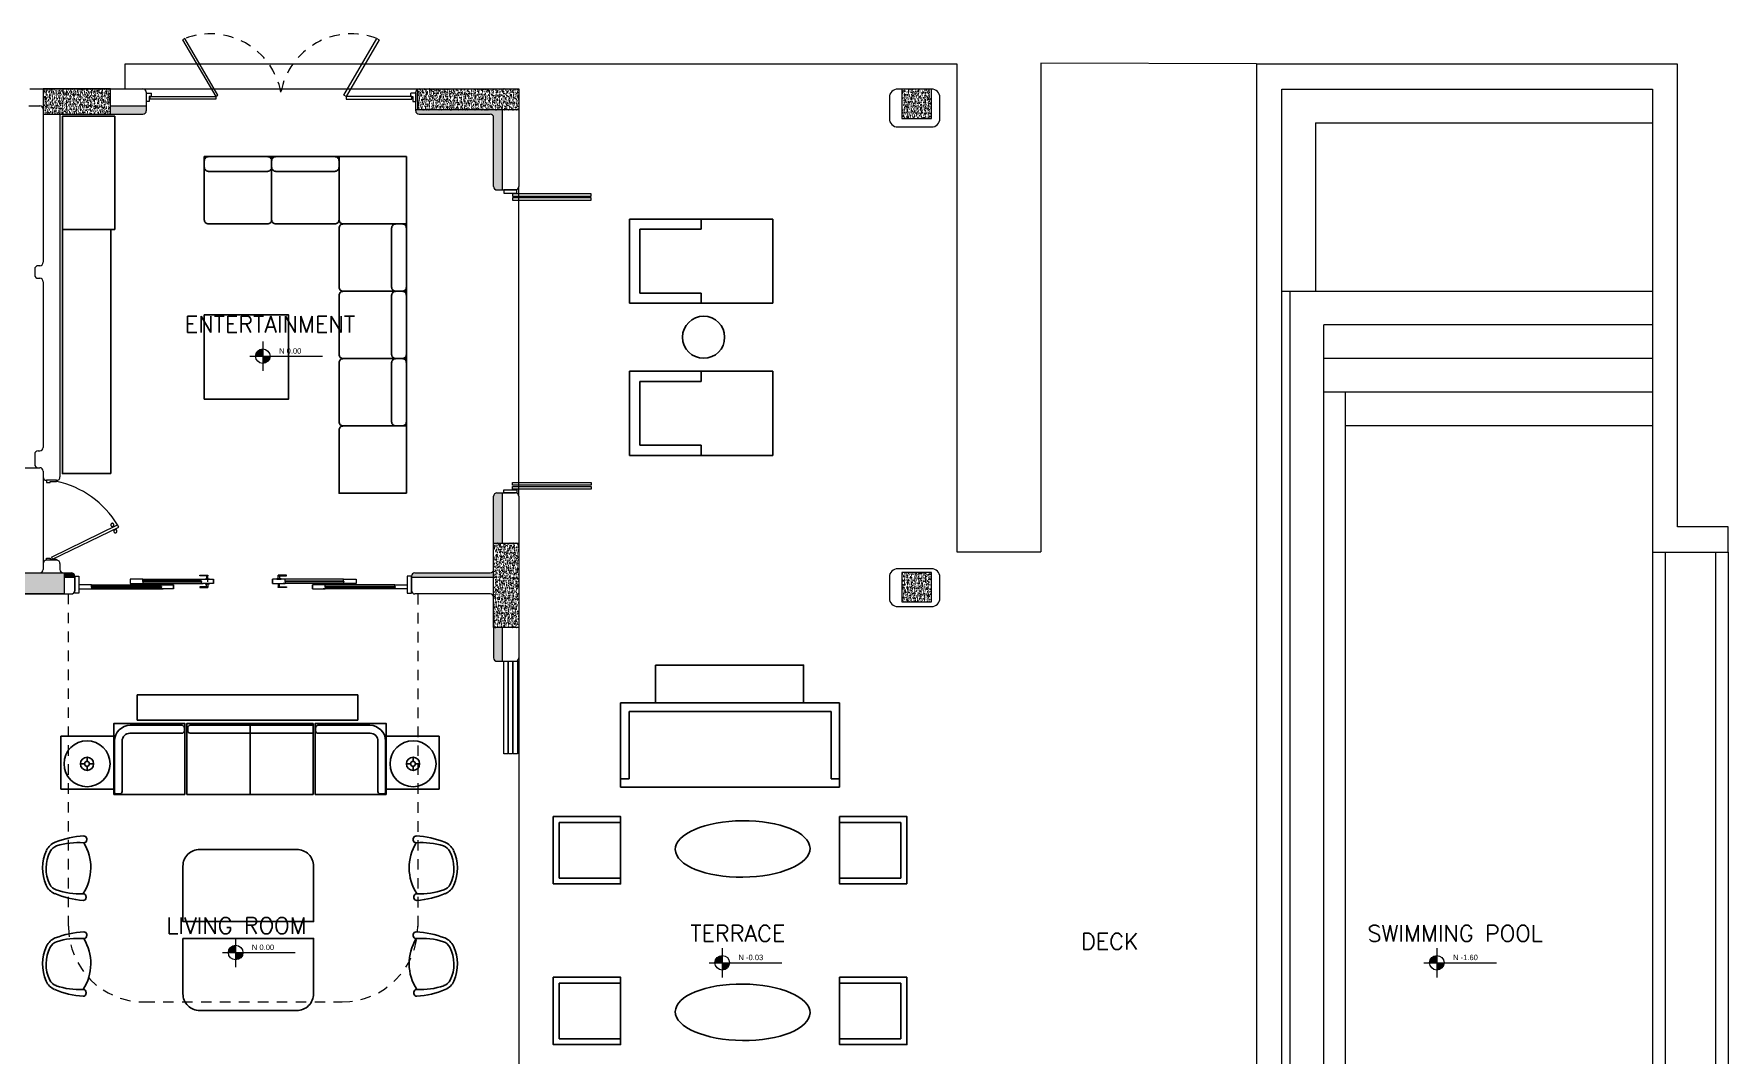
# Model space of a CAD drawing. Header units: metres. Extents: x -232 to 581, y 30 to 789.
# Drawn here: x 114.26 to 134.38, y 389.8 to 401.94 of the extents above; entities that cross this region are included whole.
import ezdxf

# ---------------------------------------------------------------- set-up
doc = ezdxf.new("R2010")
doc.units = ezdxf.units.M
doc.linetypes.add('HIDDEN2', pattern=[0.1875, 0.125, -0.0625])
for name, color, linetype, lineweight in [('A-DOOR', 35, 'Continuous', 5), ('A-WALL', 250, 'Continuous', 20), ('baños', 140, 'Continuous', 0), ('Columnas', 7, 'Continuous', 18), ('piscina', 131, 'Continuous', 0), ('SE-2', 252, 'Continuous', 9), ('textos', 7, 'Continuous', 0)]:
    doc.layers.add(name, color=color, linetype=linetype, lineweight=lineweight)
doc.layers.add('HATCH', color=8, linetype='Continuous')
doc.layers.add('MOBILIARIOS', color=252, linetype='Continuous')
doc.layers.add('PISO', color=7, linetype='Continuous', lineweight=5, true_color=0xe6e6e6)
doc.layers.add('Techos 1', color=7, linetype='HIDDEN2', lineweight=9, true_color=0x42391a)
doc.layers.add('pisos', color=253, linetype='Continuous', lineweight=0, transparency=0.1)
doc.layers.add('RELLENO SECCION', color=8, linetype='Continuous', lineweight=0, transparency=0.4)
doc.styles.add('ESC100-2mm', font='arial.ttf', dxfattribs={"height": 0.15})
doc.styles.get("Standard").update_dxf_attribs({"font": 'arial.ttf'})
pattern_1 = [(50, (109.59505, -7.243447), (0.058299094, -0.005100507), [0.006096, -0.067056]), (355, (109.59505, -7.24345), (-0.011277895, 0.06113819), [0.0048768, -0.053644987]), (100.451445, (109.59991, -7.24387), (0.0470212, 0.05603768), [0.005180803, -0.056988878]), (46.1842, (109.59505, -7.22719), (0.086745293, -0.013453545), [0.009144, -0.100584]), (96.63556, (109.60228, -7.22831), (0.07596932, 0.07917636), [0.00777121, -0.085483395]), (351.18415, (109.59505, -7.22719), (0.07596932, 0.07917636), [0.00731519, -0.080467114]), (21, (109.60318, -7.231255), (0.048516605, -0.032724863), [0.006096, -0.067056]), (326, (109.60318, -7.231255), (0.01977665, 0.05894015), [0.0048768, -0.0536448]), (71.451445, (109.607223, -7.23398), (0.068293254, 0.026215286), [0.005180803, -0.05698878]), (37.5, (109.595052, -7.243447), (0.000988353, 0.0270576124), [0, -0.05299456, 0, -0.0544576, 0, -0.053848]), (7.5, (109.595052, -7.243447), (0.021382292, 0.032057784), [0, -0.03104896, 0, -0.05177536, 0, -0.0205232]), (327.5, (109.576927, -7.243447), (0.0433889905, -0.001833198), [0, -0.02032, 0, -0.0633984, 0, -0.0841248]), (317.5, (109.5688, -7.243447), (0.047401338, 0.008136477), [0, -0.026416, 0, -0.04210304, 0, -0.0597408])]

# ---------------------------------------------------------------- blocks, each defined once
blk = doc.blocks.new('A$C9daa110d')
at = {"layer": 'A-DOOR'}
for p, q in [((0, 0.101), (0.06, 0.101)), ((0, 0.101), (0, 0.001)), ((0.035, 0.001), (0, 0.001)), ((0.035, 0.061), (0.035, 0.001)), ((0.06, 0.061), (0.035, 0.061)), ((0.06, 0.061), (0.06, 0.101)), ((3.2, 0.1), (3.14, 0.1)), ((3.14, 0.06), (3.14, 0.1)), ((3.14, 0.06), (3.165, 0.06)), ((3.165, 0.06), (3.165, 0)), ((3.165, 0), (3.2, 0)), ((3.2, 0.1), (3.2, 0))]:
    blk.add_line(p, q, dxfattribs=at)
for points in [[(0.431, 0.734), (0.825, 0.06), (0.851, 0.076), (0.458, 0.749)], [(2.766, 0.734), (2.372, 0.06), (2.346, 0.075), (2.74, 0.749)], [(0.045, 0.061), (0.825, 0.06), (0.825, 0.03), (0.045, 0.03)], [(3.152, 0.06), (2.372, 0.06), (2.372, 0.03), (3.152, 0.03)]]:
    blk.add_lwpolyline(points, close=True, dxfattribs=at)
at = {"layer": 'A-DOOR', "linetype": 'HIDDEN2'}
for centre, start, end in [((0.76, -0.049), 10.7613, 110.7488), ((2.437, -0.049), 69.2325, 169.2199)]:
    blk.add_arc(centre, 0.854, start, end, dxfattribs=at)
blk = doc.blocks.new('puerta 1.00')
at = {"layer": 'A-DOOR'}
for p, q in [((-0.15, -0.012), (-0.937, -0.395)), ((-0.138, -0.038), (-0.925, -0.42)), ((-0.138, -0.038), (-0.15, -0.012)), ((-0.937, -0.395), (-0.925, -0.42)), ((-0.895, -0.374), (-0.9, -0.364)), ((-0.878, -0.366), (-0.883, -0.356)), ((-0.882, -0.4), (-0.877, -0.41)), ((-0.865, -0.392), (-0.86, -0.402))]:
    blk.add_line(p, q, dxfattribs=at)
for points in [[(-0.08, 0), (-0.08, -0.025), (-0.125, -0.025), (-0.125, -0.012), (-0.2, -0.012), (-0.2, 0), (-0.08, 0)], [(-0.08, -0.95), (-0.08, -0.925), (-0.125, -0.925), (-0.125, -0.937), (-0.2, -0.937), (-0.2, -0.95), (-0.08, -0.95)]]:
    blk.add_lwpolyline(points, dxfattribs=at)
blk.add_arc((0.037, 0.16), 1.123, 211.1336, 257.8343, dxfattribs=at)
for points in [[(-0.898, -0.364), (-0.903, -0.364), (-0.912, -0.359), (-0.917, -0.35), (-0.917, -0.34), (-0.912, -0.332), (-0.903, -0.327), (-0.893, -0.327), (-0.884, -0.332), (-0.879, -0.34), (-0.879, -0.35), (-0.884, -0.359), (-0.893, -0.364), (-0.898, -0.364)], [(-0.862, -0.439), (-0.867, -0.439), (-0.875, -0.434), (-0.88, -0.426), (-0.88, -0.416), (-0.875, -0.407), (-0.867, -0.402), (-0.857, -0.402), (-0.848, -0.407), (-0.843, -0.416), (-0.843, -0.426), (-0.848, -0.434), (-0.857, -0.439), (-0.862, -0.439)]]:
    blk.add_open_spline(points, degree=2, dxfattribs=at)
blk = doc.blocks.new('A$C19a6c55b')
at = {"layer": 'A-DOOR'}
for points in [[(0, 3.563), (0.155, 3.563), (0.155, 3.6), (0, 3.6)], [(0.101, 3.525), (1.036, 3.525), (1.036, 3.555), (0.101, 3.555)], [(0.101, 3.477), (1.036, 3.477), (1.036, 3.508), (0.101, 3.508)], [(0, 0.037), (0.155, 0.037), (0.155, 0), (0, 0)], [(0.101, 0.123), (1.036, 0.123), (1.036, 0.092), (0.101, 0.092)], [(0.101, 0.075), (1.036, 0.075), (1.036, 0.045), (0.101, 0.045)]]:
    blk.add_lwpolyline(points, close=True, dxfattribs=at)
blk = doc.blocks.new('A$Ce5805d30')
at = {"layer": 'MOBILIARIOS'}
for p, q in [((0.548, 0.548, -0.342), (0, 0.548, -0.342)), ((0, 0.548, -0.342), (0, 0, -0.342)), ((0.548, 0, -0.342), (0.548, 0.548, -0.342)), ((0.238, 0.27, -0.342), (0.195, 0.27, -0.342)), ((0.263, 0.295, -0.342), (0.263, 0.338, -0.342)), ((0.263, 0.244, -0.342), (0.263, 0.202, -0.342)), ((0.289, 0.27, -0.342), (0.332, 0.27, -0.342)), ((0, 0, -0.342), (0.548, 0, -0.342))]:
    blk.add_line(p, q, dxfattribs=at)
for radius in [0.238, 0.0681, 0.0255]:
    blk.add_circle((0.263, 0.27, -0.342), radius, dxfattribs=at)
blk = doc.blocks.new('20.03.2026 LN 09 PRIMER NIVEL ARQ')
at = {"layer": 'HATCH'}
h = blk.add_hatch(dxfattribs=at)
h.set_pattern_fill('AR-CONC', color=1, scale=0.00032)
h.set_pattern_definition(pattern_1)
h.paths.add_polyline_path([(10.564, -42.493), (10.564, -42.793), (11.364, -42.793), (11.364, -42.493)])
h = blk.add_hatch(dxfattribs=at)
h.set_pattern_fill('AR-CONC', color=1, scale=0.00032)
h.set_pattern_definition(pattern_1)
h.paths.add_polyline_path([(15.014, -42.493), (15.014, -42.743), (15.964, -42.743), (16.214, -42.743), (16.214, -42.493)])
h = blk.add_hatch(dxfattribs=at)
h.set_pattern_fill('AR-CONC', color=1, scale=0.00032)
h.set_pattern_definition(pattern_1)
h.paths.add_polyline_path([(20.764, -42.845), (21.114, -42.845), (21.114, -42.495), (20.764, -42.495)])
h = blk.add_hatch(dxfattribs=at)
h.set_pattern_fill('AR-CONC', color=1, scale=0.00032)
h.set_pattern_definition(pattern_1)
h.paths.add_polyline_path([(16.214, -48.893), (15.914, -48.893), (15.914, -47.888), (16.214, -47.888)])
h = blk.add_hatch(dxfattribs=at)
h.set_pattern_fill('AR-CONC', color=1, scale=0.00032)
h.set_pattern_definition(pattern_1)
h.paths.add_polyline_path([(9.914, -49.248), (9.664, -49.248), (9.664, -48.243), (10.814, -48.243), (10.814, -48.493), (9.914, -48.493)])
h = blk.add_hatch(dxfattribs=at)
h.set_pattern_fill('AR-CONC', color=1, scale=0.00032)
h.set_pattern_definition(pattern_1)
h.paths.add_polyline_path([(20.764, -48.588), (21.114, -48.588), (21.114, -48.238), (20.764, -48.238)])
at = {"layer": 'RELLENO SECCION'}
h = blk.add_hatch(color=1, dxfattribs=at)
h.dxf.hatch_style = 1
h.paths.add_polyline_path([(11.364, -42.693), (11.364, -42.793), (11.749, -42.793, 0.414214), (11.789, -42.753), (11.789, -42.693)])
h = blk.add_hatch(color=1, dxfattribs=at)
h.dxf.hatch_style = 1
edge = h.paths.add_edge_path()
edge.add_line((15.014, -42.743), (14.989, -42.743))
edge.add_line((14.989, -42.743), (14.989, -42.753))
edge.add_arc((15.029, -42.753), 0.04, 180, 270)
edge.add_line((15.029, -42.793), (15.874, -42.793))
edge.add_arc((15.874, -42.833), 0.04, 0, 90, ccw=False)
edge.add_line((15.914, -42.833), (15.914, -43.653))
edge.add_arc((15.954, -43.653), 0.04, 180, 270)
edge.add_line((15.954, -43.693), (16.014, -43.693))
edge.add_line((16.014, -43.693), (16.014, -42.743))
edge.add_line((16.014, -42.743), (15.964, -42.743))
edge.add_line((15.964, -42.743), (15.014, -42.743))
h = blk.add_hatch(color=1, dxfattribs=at)
h.dxf.hatch_style = 1
h.paths.add_polyline_path([(15.914, -47.888), (16.014, -47.888), (16.014, -47.293), (15.954, -47.293, 0.414214), (15.914, -47.333)])
h = blk.add_hatch(color=1, dxfattribs=at)
h.dxf.hatch_style = 1
h.paths.add_polyline_path([(10.814, -48.243), (10.814, -48.293), (10.939, -48.293), (10.939, -48.283, 0.414297), (10.899, -48.243)])
h = blk.add_hatch(color=1, dxfattribs=at)
h.dxf.hatch_style = 1
h.paths.add_polyline_path([(14.979, -48.243, 0.414214), (14.939, -48.283), (14.939, -48.293), (15.914, -48.293), (15.914, -48.203, -0.414214), (15.874, -48.243)])
h = blk.add_hatch(color=1, dxfattribs=at)
h.dxf.hatch_style = 1
h.paths.add_polyline_path([(16.014, -48.893), (15.914, -48.893), (15.914, -49.253, 0.414214), (15.954, -49.293), (16.014, -49.293)])
at = {"layer": 'textos', "transparency": 33554534}
h = blk.add_hatch(color=1, dxfattribs=at)
h.dxf.hatch_style = 1
h.paths.add_polyline_path([(13.173, -45.581, 0.414214), (13.086, -45.668), (13.173, -45.668)])
h.paths.add_polyline_path([(13.259, -45.668), (13.173, -45.668), (13.173, -45.754, 0.414214)])
h = blk.add_hatch(color=1, dxfattribs=at)
h.dxf.hatch_style = 1
h.paths.add_polyline_path([(12.85, -52.668, 0.414214), (12.764, -52.754), (12.85, -52.754)])
h.paths.add_polyline_path([(12.937, -52.754), (12.85, -52.754), (12.85, -52.841, 0.414214)])
h = blk.add_hatch(color=1, dxfattribs=at)
h.dxf.hatch_style = 1
h.paths.add_polyline_path([(18.629, -52.788, 0.414214), (18.542, -52.875), (18.629, -52.875)])
h.paths.add_polyline_path([(18.715, -52.875), (18.629, -52.875), (18.629, -52.961, 0.414214)])
h = blk.add_hatch(color=1, dxfattribs=at)
h.dxf.hatch_style = 1
h.paths.add_polyline_path([(27.116, -52.788, 0.414214), (27.029, -52.875), (27.116, -52.875)])
h.paths.add_polyline_path([(27.202, -52.875), (27.116, -52.875), (27.116, -52.961, 0.414214)])
at = {"layer": 'A-DOOR', "color": 1}
for p, q in [((12.506, -48.278), (12.506, -48.314)), ((12.506, -48.278), (12.506, -48.314)), ((12.521, -48.313), (12.521, -48.269)), ((13.356, -48.314), (13.356, -48.269)), ((13.356, -48.314), (13.356, -48.269)), ((13.371, -48.278), (13.371, -48.314)), ((13.371, -48.278), (13.371, -48.314)), ((11.139, -48.383), (10.989, -48.383)), ((10.989, -48.383), (10.989, -48.433)), ((11.139, -48.383), (10.989, -48.383)), ((10.989, -48.383), (10.989, -48.433)), ((10.989, -48.433), (11.139, -48.433)), ((10.989, -48.433), (11.139, -48.433)), ((11.134, -48.406), (11.134, -48.411)), ((11.134, -48.406), (11.969, -48.406)), ((11.134, -48.406), (11.134, -48.411)), ((11.134, -48.406), (11.969, -48.406)), ((11.134, -48.411), (11.969, -48.411)), ((11.134, -48.411), (11.969, -48.411)), ((11.139, -48.406), (11.139, -48.383)), ((11.139, -48.383), (11.99, -48.383)), ((11.139, -48.406), (11.139, -48.383)), ((11.139, -48.383), (11.99, -48.383)), ((11.144, -48.401), (11.139, -48.401)), ((11.144, -48.401), (11.139, -48.401)), ((11.139, -48.411), (11.139, -48.433)), ((11.139, -48.411), (11.139, -48.433)), ((11.144, -48.415), (11.139, -48.415)), ((11.144, -48.415), (11.139, -48.415)), ((11.139, -48.433), (11.99, -48.433)), ((11.139, -48.433), (11.99, -48.433)), ((11.144, -48.401), (11.144, -48.406)), ((11.959, -48.401), (11.144, -48.401)), ((11.144, -48.401), (11.144, -48.406)), ((11.959, -48.401), (11.144, -48.401)), ((11.144, -48.415), (11.144, -48.411)), ((11.144, -48.415), (11.144, -48.411)), ((11.144, -48.415), (11.959, -48.415)), ((11.144, -48.415), (11.959, -48.415)), ((11.747, -48.319), (11.597, -48.319)), ((11.597, -48.319), (11.597, -48.369)), ((11.747, -48.319), (11.597, -48.319)), ((11.597, -48.319), (11.597, -48.369)), ((11.597, -48.369), (11.747, -48.369)), ((11.597, -48.369), (11.747, -48.369)), ((11.742, -48.341), (11.742, -48.346)), ((11.742, -48.341), (12.444, -48.341)), ((11.742, -48.341), (11.742, -48.346)), ((11.742, -48.341), (12.444, -48.341)), ((11.742, -48.346), (12.444, -48.346)), ((11.742, -48.346), (12.444, -48.346)), ((11.747, -48.341), (11.747, -48.319)), ((11.747, -48.319), (12.465, -48.319)), ((11.747, -48.341), (11.747, -48.319)), ((11.747, -48.319), (12.465, -48.319)), ((11.752, -48.336), (11.747, -48.336)), ((11.752, -48.336), (11.747, -48.336)), ((11.747, -48.346), (11.747, -48.369)), ((11.747, -48.346), (11.747, -48.369)), ((11.752, -48.351), (11.747, -48.351)), ((11.752, -48.351), (11.747, -48.351)), ((11.747, -48.369), (12.465, -48.369)), ((11.747, -48.369), (12.465, -48.369)), ((11.752, -48.336), (11.752, -48.341)), ((12.434, -48.336), (11.752, -48.336)), ((11.752, -48.336), (11.752, -48.341)), ((12.434, -48.336), (11.752, -48.336)), ((11.752, -48.351), (11.752, -48.346)), ((11.752, -48.351), (11.752, -48.346)), ((11.752, -48.351), (12.434, -48.351)), ((11.752, -48.351), (12.434, -48.351)), ((11.959, -48.401), (11.964, -48.401)), ((11.959, -48.401), (11.959, -48.406)), ((11.959, -48.401), (11.964, -48.401)), ((11.959, -48.401), (11.959, -48.406)), ((11.959, -48.415), (11.959, -48.411)), ((11.959, -48.415), (11.959, -48.411)), ((11.959, -48.415), (11.964, -48.415)), ((11.959, -48.415), (11.964, -48.415)), ((11.964, -48.383), (12.114, -48.383)), ((11.964, -48.406), (11.964, -48.383)), ((11.964, -48.383), (12.114, -48.383)), ((11.964, -48.406), (11.964, -48.383)), ((11.964, -48.411), (11.964, -48.433)), ((11.964, -48.411), (11.964, -48.433)), ((12.114, -48.433), (11.964, -48.433)), ((12.114, -48.433), (11.964, -48.433)), ((11.969, -48.406), (11.969, -48.411)), ((11.969, -48.406), (11.969, -48.411)), ((12.114, -48.433), (12.114, -48.383)), ((12.114, -48.383), (12.114, -48.433)), ((12.114, -48.433), (12.114, -48.383)), ((12.114, -48.383), (12.114, -48.433)), ((12.434, -48.336), (12.439, -48.336)), ((12.434, -48.336), (12.434, -48.341)), ((12.434, -48.336), (12.439, -48.336)), ((12.434, -48.336), (12.434, -48.341)), ((12.434, -48.351), (12.434, -48.346)), ((12.434, -48.351), (12.434, -48.346)), ((12.434, -48.351), (12.439, -48.351)), ((12.434, -48.351), (12.439, -48.351)), ((12.439, -48.319), (12.589, -48.319)), ((12.439, -48.341), (12.439, -48.319)), ((12.439, -48.319), (12.589, -48.319)), ((12.439, -48.341), (12.439, -48.319)), ((12.439, -48.346), (12.439, -48.369)), ((12.439, -48.346), (12.439, -48.369)), ((12.589, -48.369), (12.439, -48.369)), ((12.589, -48.369), (12.439, -48.369)), ((12.444, -48.341), (12.444, -48.346)), ((12.444, -48.341), (12.444, -48.346)), ((12.506, -48.409), (12.506, -48.374)), ((12.506, -48.409), (12.506, -48.374)), ((12.521, -48.349), (12.521, -48.304)), ((12.521, -48.374), (12.521, -48.418)), ((12.521, -48.374), (12.521, -48.418)), ((12.589, -48.369), (12.589, -48.319)), ((12.589, -48.319), (12.589, -48.369)), ((12.589, -48.369), (12.589, -48.319)), ((12.589, -48.319), (12.589, -48.369)), ((13.289, -48.369), (13.289, -48.319)), ((13.439, -48.319), (13.289, -48.319)), ((13.289, -48.319), (13.289, -48.369)), ((13.289, -48.369), (13.289, -48.319)), ((13.439, -48.319), (13.289, -48.319)), ((13.289, -48.319), (13.289, -48.369)), ((13.289, -48.369), (13.439, -48.369)), ((13.289, -48.369), (13.439, -48.369)), ((13.356, -48.374), (13.356, -48.418)), ((13.356, -48.374), (13.356, -48.418)), ((13.371, -48.409), (13.371, -48.374)), ((13.371, -48.409), (13.371, -48.374)), ((14.131, -48.319), (13.413, -48.319)), ((14.131, -48.319), (13.413, -48.319)), ((14.131, -48.369), (13.413, -48.369)), ((14.131, -48.369), (13.413, -48.369)), ((14.136, -48.341), (13.434, -48.341)), ((13.434, -48.341), (13.434, -48.346)), ((14.136, -48.341), (13.434, -48.341)), ((13.434, -48.341), (13.434, -48.346)), ((14.136, -48.346), (13.434, -48.346)), ((14.136, -48.346), (13.434, -48.346)), ((13.439, -48.341), (13.439, -48.319)), ((13.439, -48.341), (13.439, -48.319)), ((13.444, -48.336), (13.439, -48.336)), ((13.444, -48.336), (13.439, -48.336)), ((13.439, -48.346), (13.439, -48.369)), ((13.439, -48.346), (13.439, -48.369)), ((13.444, -48.351), (13.439, -48.351)), ((13.444, -48.351), (13.439, -48.351)), ((13.444, -48.336), (14.126, -48.336)), ((13.444, -48.336), (13.444, -48.341)), ((13.444, -48.336), (14.126, -48.336)), ((13.444, -48.336), (13.444, -48.341)), ((13.444, -48.351), (13.444, -48.346)), ((13.444, -48.351), (13.444, -48.346)), ((14.126, -48.351), (13.444, -48.351)), ((14.126, -48.351), (13.444, -48.351)), ((13.764, -48.433), (13.764, -48.383)), ((13.914, -48.383), (13.764, -48.383)), ((13.764, -48.383), (13.764, -48.433)), ((13.764, -48.433), (13.764, -48.383)), ((13.914, -48.383), (13.764, -48.383)), ((13.764, -48.383), (13.764, -48.433)), ((13.764, -48.433), (13.914, -48.433)), ((13.764, -48.433), (13.914, -48.433)), ((14.739, -48.383), (13.888, -48.383)), ((14.739, -48.383), (13.888, -48.383)), ((14.739, -48.433), (13.888, -48.433)), ((14.739, -48.433), (13.888, -48.433)), ((14.744, -48.406), (13.909, -48.406)), ((13.909, -48.406), (13.909, -48.411)), ((14.744, -48.406), (13.909, -48.406)), ((13.909, -48.406), (13.909, -48.411)), ((14.744, -48.411), (13.909, -48.411)), ((14.744, -48.411), (13.909, -48.411)), ((13.914, -48.406), (13.914, -48.383)), ((13.914, -48.406), (13.914, -48.383)), ((13.919, -48.401), (13.914, -48.401)), ((13.919, -48.401), (13.914, -48.401)), ((13.914, -48.411), (13.914, -48.433)), ((13.914, -48.411), (13.914, -48.433)), ((13.919, -48.415), (13.914, -48.415)), ((13.919, -48.415), (13.914, -48.415)), ((13.919, -48.401), (14.734, -48.401)), ((13.919, -48.401), (13.919, -48.406)), ((13.919, -48.401), (14.734, -48.401)), ((13.919, -48.401), (13.919, -48.406)), ((13.919, -48.415), (13.919, -48.411)), ((13.919, -48.415), (13.919, -48.411)), ((14.734, -48.415), (13.919, -48.415)), ((14.734, -48.415), (13.919, -48.415)), ((14.126, -48.336), (14.131, -48.336)), ((14.126, -48.336), (14.126, -48.341)), ((14.126, -48.336), (14.131, -48.336)), ((14.126, -48.336), (14.126, -48.341)), ((14.126, -48.351), (14.126, -48.346)), ((14.126, -48.351), (14.126, -48.346)), ((14.126, -48.351), (14.131, -48.351)), ((14.126, -48.351), (14.131, -48.351)), ((14.131, -48.319), (14.281, -48.319)), ((14.131, -48.341), (14.131, -48.319)), ((14.131, -48.319), (14.281, -48.319)), ((14.131, -48.341), (14.131, -48.319)), ((14.131, -48.346), (14.131, -48.369)), ((14.131, -48.346), (14.131, -48.369)), ((14.281, -48.369), (14.131, -48.369)), ((14.281, -48.369), (14.131, -48.369)), ((14.136, -48.341), (14.136, -48.346)), ((14.136, -48.341), (14.136, -48.346)), ((14.281, -48.319), (14.281, -48.369)), ((14.281, -48.319), (14.281, -48.369)), ((14.734, -48.401), (14.739, -48.401)), ((14.734, -48.401), (14.734, -48.406)), ((14.734, -48.401), (14.739, -48.401)), ((14.734, -48.401), (14.734, -48.406)), ((14.734, -48.415), (14.734, -48.411)), ((14.734, -48.415), (14.734, -48.411)), ((14.734, -48.415), (14.739, -48.415)), ((14.734, -48.415), (14.739, -48.415)), ((14.739, -48.383), (14.889, -48.383)), ((14.739, -48.406), (14.739, -48.383)), ((14.739, -48.383), (14.889, -48.383)), ((14.739, -48.406), (14.739, -48.383)), ((14.739, -48.411), (14.739, -48.433)), ((14.739, -48.411), (14.739, -48.433)), ((14.889, -48.433), (14.739, -48.433)), ((14.889, -48.433), (14.739, -48.433)), ((14.744, -48.406), (14.744, -48.411)), ((14.744, -48.406), (14.744, -48.411)), ((14.889, -48.383), (14.889, -48.433)), ((14.889, -48.383), (14.889, -48.433))]:
    blk.add_line(p, q, dxfattribs=at)
for points in [[(10.989, -48.483), (10.939, -48.483), (10.939, -48.283), (10.989, -48.283)], [(10.989, -48.483), (10.939, -48.483), (10.939, -48.283), (10.989, -48.283)], [(12.521, -48.269), (12.521, -48.278), (12.424, -48.278), (12.424, -48.269)], [(12.521, -48.269), (12.521, -48.278), (12.424, -48.278), (12.424, -48.269)], [(13.356, -48.269), (13.356, -48.278), (13.454, -48.278), (13.454, -48.269)], [(13.356, -48.269), (13.356, -48.278), (13.454, -48.278), (13.454, -48.269)], [(14.889, -48.483), (14.939, -48.483), (14.939, -48.283), (14.889, -48.283)], [(14.889, -48.483), (14.939, -48.483), (14.939, -48.283), (14.889, -48.283)], [(12.521, -48.418), (12.521, -48.409), (12.424, -48.409), (12.424, -48.418)], [(12.521, -48.418), (12.521, -48.409), (12.424, -48.409), (12.424, -48.418)], [(12.539, -48.319), (12.489, -48.319), (12.489, -48.314), (12.539, -48.314)], [(12.539, -48.319), (12.489, -48.319), (12.489, -48.314), (12.539, -48.314)], [(12.539, -48.369), (12.489, -48.369), (12.489, -48.374), (12.539, -48.374)], [(12.539, -48.369), (12.489, -48.369), (12.489, -48.374), (12.539, -48.374)], [(13.339, -48.319), (13.389, -48.319), (13.389, -48.314), (13.339, -48.314)], [(13.339, -48.319), (13.389, -48.319), (13.389, -48.314), (13.339, -48.314)], [(13.339, -48.369), (13.389, -48.369), (13.389, -48.374), (13.339, -48.374)], [(13.339, -48.369), (13.389, -48.369), (13.389, -48.374), (13.339, -48.374)], [(13.356, -48.418), (13.356, -48.409), (13.454, -48.409), (13.454, -48.418)], [(13.356, -48.418), (13.356, -48.409), (13.454, -48.409), (13.454, -48.418)], [(16.034, -49.293), (16.084, -49.293), (16.084, -50.393), (16.034, -50.393)], [(16.089, -49.293), (16.139, -49.293), (16.139, -50.393), (16.089, -50.393)], [(16.147, -49.293), (16.197, -49.293), (16.197, -50.393), (16.147, -50.393)]]:
    blk.add_lwpolyline(points, close=True, dxfattribs=at)
at = {"layer": 'A-WALL', "color": 1}
for p, q in [((10.404, -42.493), (11.749, -42.493)), ((11.789, -42.533), (11.789, -42.753)), ((15.029, -42.493), (16.144, -42.493)), ((16.214, -42.563), (16.214, -43.653)), ((10.394, -42.693), (10.524, -42.693)), ((10.564, -42.733), (10.564, -44.553)), ((10.764, -42.793), (10.764, -47.103)), ((11.364, -42.693), (11.789, -42.693)), ((11.364, -42.793), (11.749, -42.793)), ((15.914, -43.653), (15.914, -42.833)), ((16.014, -42.743), (16.014, -43.693)), ((15.954, -43.693), (16.174, -43.693)), ((10.464, -44.633), (10.464, -44.703)), ((10.494, -44.593), (10.494, -44.593)), ((10.524, -44.593), (10.504, -44.593)), ((10.494, -44.743), (10.494, -44.743)), ((10.504, -44.743), (10.524, -44.743)), ((10.564, -44.783), (10.564, -46.753)), ((10.464, -46.833), (10.464, -46.953)), ((10.504, -46.793), (10.524, -46.793)), ((10.504, -46.993), (10.524, -46.993)), ((10.564, -47.033), (10.564, -47.103)), ((10.724, -47.143), (10.604, -47.143)), ((15.914, -47.888), (15.914, -47.333)), ((15.954, -47.293), (16.174, -47.293)), ((16.014, -47.293), (16.014, -47.888)), ((16.214, -47.333), (16.214, -48.543)), ((10.564, -48.133), (10.564, -48.203)), ((10.724, -48.093), (10.604, -48.093)), ((10.764, -48.133), (10.764, -48.203)), ((10.814, -48.243), (10.899, -48.243)), ((10.939, -48.283), (10.939, -48.455)), ((14.939, -48.283), (14.939, -48.453)), ((14.979, -48.243), (15.874, -48.243)), ((10.814, -48.293), (10.939, -48.293)), ((10.939, -48.328), (10.939, -48.438)), ((14.939, -48.293), (15.914, -48.293)), ((14.939, -48.328), (14.939, -48.438)), ((9.954, -48.493), (10.899, -48.493)), ((15.874, -48.493), (14.979, -48.493)), ((16.214, -48.543), (16.214, -49.253)), ((15.914, -48.893), (15.914, -49.253)), ((16.014, -48.893), (16.014, -49.293)), ((15.954, -49.293), (16.174, -49.293))]:
    blk.add_line(p, q, dxfattribs=at)
at = {"layer": 'A-WALL', "color": 1, "transparency": 33554684}
for p, q in [((14.989, -42.753), (14.989, -42.533)), ((15.014, -42.743), (14.989, -42.743)), ((15.029, -42.793), (15.874, -42.793))]:
    blk.add_line(p, q, dxfattribs=at)
at = {"layer": 'A-WALL', "color": 1}
for points in [[(21.114, -42.495), (20.714, -42.495, 0.414214), (20.614, -42.595), (20.614, -42.845, 0.414214), (20.714, -42.945), (21.114, -42.945, 0.414214), (21.214, -42.845), (21.214, -42.595, 0.414214)], [(21.114, -48.193), (20.714, -48.193, 0.414214), (20.614, -48.293), (20.614, -48.543, 0.414214), (20.714, -48.643), (21.114, -48.643, 0.414214), (21.214, -48.543), (21.214, -48.293, 0.414214)]]:
    blk.add_lwpolyline(points, format="xyb", close=True, dxfattribs=at)
for centre, start, end in [((11.749, -42.533), 0, 90), ((15.029, -42.533), 90, 180), ((10.524, -42.733), 360, 90), ((11.749, -42.753), 270, 0), ((15.874, -42.833), 0, 90), ((15.954, -43.653), 180, 270), ((16.174, -43.653), 270, 0), ((10.504, -44.633), 90, 180), ((10.524, -44.553), 270, 360), ((10.504, -44.703), 180, 270), ((10.524, -44.783), 0, 90), ((10.504, -46.833), 90, 180), ((10.524, -46.753), 270, 0), ((10.504, -46.953), 180, 270), ((10.524, -47.033), 0, 90), ((10.604, -47.103), 180, 270), ((10.724, -47.103), 270, 0), ((15.954, -47.333), 90, 180), ((16.174, -47.333), 0, 90), ((10.524, -48.203), 270, 0), ((10.604, -48.133), 90, 180), ((10.724, -48.133), 360, 90), ((10.804, -48.203), 180, 270), ((10.899, -48.283), 0, 90), ((14.979, -48.283), 90, 180), ((15.874, -48.203), 270, 360), ((10.899, -48.453), 270, 0), ((14.979, -48.453), 180, 270), ((15.874, -48.533), 360, 90), ((15.954, -49.253), 180, 270), ((16.174, -49.253), 270, 0)]:
    blk.add_arc(centre, 0.04, start, end, dxfattribs=at)
at = {"layer": 'A-WALL', "color": 1, "transparency": 33554684}
blk.add_arc((15.029, -42.753), 0.04, 180, 270, dxfattribs=at)
at = {"layer": 'Columnas', "color": 1}
for points in [[(10.564, -42.493), (10.564, -42.793), (11.364, -42.793), (11.364, -42.493)], [(15.014, -42.493), (16.214, -42.493), (16.214, -42.743), (15.964, -42.743), (15.964, -42.743), (15.014, -42.743)], [(20.764, -42.845), (21.114, -42.845), (21.114, -42.495), (20.764, -42.495)], [(16.214, -48.893), (15.914, -48.893), (15.914, -47.888), (16.214, -47.888)], [(9.664, -48.243), (10.814, -48.243), (10.814, -48.493), (9.664, -48.493)], [(20.764, -48.588), (21.114, -48.588), (21.114, -48.238), (20.764, -48.238)]]:
    blk.add_lwpolyline(points, close=True, dxfattribs=at)
blk.add_lwpolyline([(9.914, -49.248), (9.664, -49.248), (9.664, -48.243), (10.814, -48.243), (10.814, -48.493), (9.914, -48.493), (9.914, -49.248)], dxfattribs=at)
at = {"layer": 'MOBILIARIOS', "color": 1, "transparency": 33554684}
for p, q in [((17.529, -45.04), (17.529, -44.04)), ((17.529, -44.04), (19.229, -44.04)), ((18.379, -44.04), (18.379, -44.16)), ((19.229, -44.04), (19.229, -45.04)), ((17.649, -44.92), (17.649, -44.16)), ((18.379, -44.16), (17.649, -44.16)), ((19.229, -45.04), (17.529, -45.04)), ((18.379, -44.92), (17.649, -44.92)), ((18.379, -45.04), (18.379, -44.92)), ((17.529, -46.847), (17.529, -45.847)), ((17.529, -45.847), (19.229, -45.847)), ((18.379, -45.847), (18.379, -45.967)), ((19.229, -45.847), (19.229, -46.847)), ((17.649, -46.727), (17.649, -45.967)), ((18.379, -45.967), (17.649, -45.967)), ((19.229, -46.847), (17.529, -46.847)), ((18.379, -46.727), (17.649, -46.727)), ((18.379, -46.847), (18.379, -46.727))]:
    blk.add_line(p, q, dxfattribs=at)
at = {"layer": 'MOBILIARIOS', "color": 1, "lineweight": -2}
for p, q in [((20.022, -49.788), (17.422, -49.788)), ((17.422, -49.788), (17.422, -50.788)), ((19.922, -49.888), (17.522, -49.888)), ((17.522, -49.888), (17.522, -50.688)), ((19.922, -50.688), (19.922, -49.888)), ((20.022, -50.788), (20.022, -49.788)), ((20.022, -49.788), (20.022, -50.788)), ((17.522, -50.688), (17.422, -50.688)), ((19.922, -50.688), (20.022, -50.688)), ((17.422, -50.788), (20.022, -50.788))]:
    blk.add_line(p, q, dxfattribs=at)
at = {"layer": 'MOBILIARIOS', "color": 1}
for p, q in [((11.41, -50.054), (11.41, -50.054)), ((11.598, -50.054), (12.213, -50.054)), ((12.241, -50.082), (12.241, -50.12)), ((13.021, -50.032), (13.021, -50.874)), ((13.769, -50.874), (13.769, -50.032)), ((13.8, -50.082), (13.8, -50.12)), ((14.444, -50.054), (13.828, -50.054)), ((11.41, -50.841), (11.41, -50.241)), ((11.501, -50.241), (11.501, -50.841)), ((12.213, -50.148), (11.595, -50.148)), ((13.828, -50.148), (14.447, -50.148)), ((14.54, -50.241), (14.54, -50.841)), ((14.631, -50.841), (14.631, -50.241)), ((11.473, -50.869), (11.439, -50.869)), ((14.568, -50.869), (14.603, -50.869)), ((16.692, -51.209), (16.692, -51.869)), ((17.422, -51.209), (16.692, -51.209)), ((20.022, -51.209), (20.752, -51.209)), ((20.752, -51.209), (20.752, -51.869)), ((11.081, -51.402), (11.081, -51.418)), ((14.96, -51.402), (14.96, -51.418)), ((16.692, -51.869), (17.422, -51.869)), ((20.752, -51.869), (20.022, -51.869)), ((11.073, -52.087), (11.073, -52.102)), ((14.968, -52.087), (14.968, -52.102)), ((11.081, -52.54), (11.081, -52.556)), ((14.96, -52.54), (14.96, -52.556)), ((16.692, -53.777), (16.692, -53.117)), ((16.692, -53.117), (17.422, -53.117)), ((20.752, -53.117), (20.022, -53.117)), ((20.752, -53.777), (20.752, -53.117)), ((11.073, -53.225), (11.073, -53.241)), ((14.968, -53.225), (14.968, -53.241)), ((17.422, -53.777), (16.692, -53.777)), ((20.022, -53.777), (20.752, -53.777))]:
    blk.add_line(p, q, dxfattribs=at)
for points in [[(11.415, -44.161), (11.415, -42.818), (10.792, -42.818), (10.792, -44.161)], [(11.367, -47.062), (11.367, -44.161), (10.792, -44.161), (10.792, -47.062)], [(12.478, -45.178), (13.478, -45.178), (13.478, -46.178), (12.478, -46.178)], [(17.838, -49.338), (19.596, -49.338), (19.596, -49.788), (17.838, -49.788)], [(11.682, -49.991), (14.3, -49.991), (14.3, -49.693), (11.682, -49.693)], [(11.404, -50.874), (12.246, -50.874), (12.246, -50.032), (11.404, -50.032)], [(14.637, -50.874), (13.795, -50.874), (13.795, -50.032), (14.637, -50.032)], [(16.622, -51.939), (17.422, -51.939), (17.422, -51.139), (16.622, -51.139)], [(20.822, -51.939), (20.022, -51.939), (20.022, -51.139), (20.822, -51.139)], [(16.622, -53.047), (17.422, -53.047), (17.422, -53.847), (16.622, -53.847)], [(20.822, -53.047), (20.022, -53.047), (20.022, -53.847), (20.822, -53.847)]]:
    blk.add_lwpolyline(points, close=True, dxfattribs=at)
for points in [[(13.278, -43.297), (12.478, -43.297), (12.478, -44.047, 0.414214), (12.528, -44.097), (13.228, -44.097, 0.414214), (13.278, -44.047)], [(13.228, -43.297), (12.528, -43.297, 0.414214), (12.478, -43.347), (12.478, -43.422, 0.414214), (12.528, -43.472), (13.228, -43.472, 0.414214), (13.278, -43.422), (13.278, -43.347, 0.414214)], [(14.028, -43.297), (13.328, -43.297, 0.414214), (13.278, -43.347), (13.278, -43.422, 0.414214), (13.328, -43.472), (14.028, -43.472, 0.414214), (14.078, -43.422), (14.078, -43.347, 0.414214)], [(14.078, -43.297), (13.278, -43.297), (13.278, -44.047, 0.414214), (13.328, -44.097), (14.028, -44.097, 0.414214), (14.078, -44.047)], [(14.878, -43.297), (14.078, -43.297), (14.078, -44.047, 0.414214), (14.128, -44.097), (14.878, -44.097)], [(14.878, -44.897), (14.878, -44.097), (14.128, -44.097, 0.414214), (14.078, -44.147), (14.078, -44.847, 0.414214), (14.128, -44.897)], [(14.878, -44.847), (14.878, -44.147, 0.414214), (14.828, -44.097), (14.753, -44.097, 0.414214), (14.703, -44.147), (14.703, -44.847, 0.414214), (14.753, -44.897), (14.828, -44.897, 0.414214)], [(14.878, -45.697), (14.878, -44.897), (14.128, -44.897, 0.414214), (14.078, -44.947), (14.078, -45.647, 0.414214), (14.128, -45.697)], [(14.878, -45.647), (14.878, -44.947, 0.414214), (14.828, -44.897), (14.753, -44.897, 0.414214), (14.703, -44.947), (14.703, -45.647, 0.414214), (14.753, -45.697), (14.828, -45.697, 0.414214)], [(14.878, -46.497), (14.878, -45.697), (14.128, -45.697, 0.414214), (14.078, -45.747), (14.078, -46.447, 0.414214), (14.128, -46.497)], [(14.878, -46.447), (14.878, -45.747, 0.414214), (14.828, -45.697), (14.753, -45.697, 0.414214), (14.703, -45.747), (14.703, -46.447, 0.414214), (14.753, -46.497), (14.828, -46.497, 0.414214)], [(14.878, -47.296), (14.078, -47.296), (14.078, -46.547, -0.414214), (14.128, -46.497), (14.878, -46.497)], [(12.424, -51.528), (13.575, -51.528, -0.414214), (13.775, -51.728), (13.775, -52.385), (12.224, -52.385), (12.224, -51.728, -0.414214)], [(12.224, -52.585), (13.775, -52.585), (13.775, -53.243, -0.414214), (13.575, -53.443), (12.424, -53.443, -0.414214), (12.224, -53.243)]]:
    blk.add_lwpolyline(points, format="xyb", close=True, dxfattribs=at)
blk.add_lwpolyline([(13.769, -50.032), (12.272, -50.032), (12.272, -50.874), (13.769, -50.874)], dxfattribs=at)
blk.add_lwpolyline([(13.769, -50.147), (12.31, -50.147, -0.414214), (12.282, -50.119), (12.282, -50.082, -0.414214), (12.31, -50.054), (13.769, -50.054)], format="xyb", dxfattribs=at)
at = {"layer": 'MOBILIARIOS', "color": 1, "transparency": 33554684}
blk.add_circle((18.408, -45.443), 0.25, dxfattribs=at)
at = {"layer": 'MOBILIARIOS', "color": 1}
for centre, radius, start, end in [((11.598, -50.241), 0.187, 90, 180), ((12.213, -50.082), 0.0281, 360, 90), ((13.828, -50.082), 0.0281, 90, 180), ((14.444, -50.241), 0.187, 0, 90), ((11.595, -50.241), 0.0936, 90, 180), ((12.213, -50.12), 0.0281, 270, 0), ((13.828, -50.12), 0.0281, 180, 270), ((14.447, -50.241), 0.0936, 0, 90), ((11.439, -50.841), 0.0281, 180, 270), ((11.473, -50.841), 0.0281, 270, 0), ((14.568, -50.841), 0.0281, 180, 270), ((14.603, -50.841), 0.0281, 270, 0), ((10.781, -51.623), 0.196, 111.9148, 154.6559), ((10.764, -51.611), 0.13, 107.7326, 152.7473), ((11.089, -52.387), 1.019, 92.3221, 111.9148), ((10.979, -52.286), 0.839, 85.449, 107.7326), ((10.566, -51.746), 0.564, 326.9072, 31.7411), ((11.048, -51.417), 0.0326, 265.449, 359.3242), ((11.049, -51.402), 0.0326, 359.3242, 92.3221), ((15.475, -51.746), 0.564, 148.2589, 213.0928), ((14.993, -51.402), 0.0326, 87.6779, 180.6758), ((14.993, -51.417), 0.0326, 180.6758, 274.551), ((14.953, -52.387), 1.019, 68.0852, 87.6779), ((15.062, -52.286), 0.839, 72.2674, 94.551), ((15.278, -51.611), 0.13, 27.2527, 72.2674), ((15.26, -51.623), 0.196, 25.3441, 68.0852), ((11.053, -51.752), 0.496, 154.6559, 203.9924), ((11.037, -51.752), 0.438, 152.7473, 205.901), ((15.005, -51.752), 0.438, 334.099, 27.2527), ((14.989, -51.752), 0.496, 336.0076, 25.3441), ((10.778, -51.874), 0.196, 203.9924, 246.7335), ((10.76, -51.886), 0.13, 205.901, 250.9157), ((11.104, -51.117), 1.019, 246.7335, 266.3262), ((10.992, -51.217), 0.839, 250.9157, 273.1993), ((11.04, -52.102), 0.0326, 266.3262, 359.3242), ((11.04, -52.087), 0.0326, 359.3242, 93.1993), ((15.001, -52.087), 0.0326, 86.8007, 180.6758), ((15.001, -52.102), 0.0326, 180.6758, 273.6738), ((15.049, -51.217), 0.839, 266.8007, 289.0843), ((14.938, -51.117), 1.019, 273.6738, 293.2665), ((15.281, -51.886), 0.13, 289.0843, 334.099), ((15.263, -51.874), 0.196, 293.2665, 336.0076), ((11.089, -53.526), 1.019, 92.3221, 111.9148), ((11.049, -52.54), 0.0326, 359.3242, 92.3221), ((14.993, -52.54), 0.0326, 87.6779, 180.6758), ((14.953, -53.526), 1.019, 68.0852, 87.6779), ((11.053, -52.89), 0.496, 154.6559, 203.9924), ((11.037, -52.89), 0.438, 152.7473, 205.901), ((10.781, -52.762), 0.196, 111.9148, 154.6559), ((10.764, -52.749), 0.13, 107.7326, 152.7473), ((10.979, -53.424), 0.839, 85.449, 107.7326), ((10.566, -52.885), 0.564, 326.9072, 31.7411), ((11.048, -52.555), 0.0326, 265.449, 359.3242), ((15.475, -52.885), 0.564, 148.2589, 213.0928), ((14.993, -52.555), 0.0326, 180.6758, 274.551), ((15.062, -53.424), 0.839, 72.2674, 94.551), ((15.278, -52.749), 0.13, 27.2527, 72.2674), ((15.26, -52.762), 0.196, 25.3441, 68.0852), ((15.005, -52.89), 0.438, 334.099, 27.2527), ((14.989, -52.89), 0.496, 336.0076, 25.3441), ((10.778, -53.012), 0.196, 203.9924, 246.7335), ((10.76, -53.024), 0.13, 205.901, 250.9157), ((15.281, -53.024), 0.13, 289.0843, 334.099), ((15.263, -53.012), 0.196, 293.2665, 336.0076), ((11.104, -52.256), 1.019, 246.7335, 266.3262), ((10.992, -52.355), 0.839, 250.9157, 273.1993), ((11.04, -53.24), 0.0326, 266.3262, 359.3242), ((11.04, -53.225), 0.0326, 359.3242, 93.1993), ((15.001, -53.225), 0.0326, 86.8007, 180.6758), ((15.001, -53.24), 0.0326, 180.6758, 273.6738), ((15.049, -52.355), 0.839, 266.8007, 289.0843), ((14.938, -52.256), 1.019, 273.6738, 293.2665)]:
    blk.add_arc(centre, radius, start, end, dxfattribs=at)
at = {"layer": 'MOBILIARIOS', "color": 1, "lineweight": -2}
blk.add_ellipse((18.872, -51.523), major_axis=(0.8, 0.008), ratio=0.419259, dxfattribs=at)
at = {"layer": 'MOBILIARIOS', "color": 1, "lineweight": -2, "extrusion": (0, 0, -1)}
blk.add_ellipse((18.872, -53.463), major_axis=(0.8, -0.008), ratio=0.419259, dxfattribs=at)
at = {"layer": 'piscina', "color": 1, "const_width": 0.004}
for points in [[(11.134, -48.408), (11.969, -48.408)], [(11.134, -48.408), (11.969, -48.408)], [(11.742, -48.344), (12.444, -48.344)], [(11.742, -48.344), (12.444, -48.344)], [(14.136, -48.344), (13.434, -48.344)], [(14.136, -48.344), (13.434, -48.344)], [(14.744, -48.408), (13.909, -48.408)], [(14.744, -48.408), (13.909, -48.408)]]:
    blk.add_lwpolyline(points, dxfattribs=at)
at = {"layer": 'PISO', "color": 1}
for p, q in [((11.539, -42.193), (21.414, -42.193)), ((11.539, -42.493), (11.539, -42.193)), ((21.414, -42.193), (21.414, -47.993)), ((22.414, -42.186), (22.414, -47.993)), ((24.976, -42.193), (22.414, -42.186)), ((11.749, -42.493), (15.029, -42.493)), ((25.676, -42.897), (29.676, -42.897)), ((25.676, -42.897), (25.676, -44.897)), ((25.276, -44.897), (29.676, -44.897)), ((25.376, -60.097), (25.376, -44.897)), ((25.776, -59.697), (25.776, -45.297)), ((29.676, -45.297), (25.776, -45.297)), ((29.676, -45.697), (25.776, -45.697)), ((29.676, -46.097), (25.776, -46.097)), ((26.026, -46.097), (26.026, -58.897)), ((29.676, -46.497), (26.026, -46.497)), ((9.474, -46.993), (10.504, -46.993)), ((10.564, -47.103), (10.564, -48.133)), ((21.414, -47.993), (22.414, -47.993)), ((29.676, -47.997), (29.676, -56.997)), ((29.826, -47.997), (29.826, -56.997)), ((30.426, -47.997), (30.426, -56.997)), ((30.576, -47.997), (30.576, -56.997)), ((16.214, -49.253), (16.214, -55.733))]:
    blk.add_line(p, q, dxfattribs=at)
at = {"layer": 'PISO', "color": 1, "transparency": 33554687}
blk.add_line((16.214, -47.333), (16.214, -43.653), dxfattribs=at)
at = {"layer": 'pisos', "color": 1}
blk.add_lwpolyline([(30.576, -56.994), (29.676, -56.994), (29.676, -62.497), (25.276, -62.497), (25.276, -42.497), (29.676, -42.497), (29.676, -47.997), (30.576, -47.997), (30.576, -47.697), (29.976, -47.697), (29.976, -42.197), (24.976, -42.197), (24.976, -62.797), (29.976, -62.797), (29.976, -57.294), (30.576, -57.294), (30.576, -56.994)], dxfattribs=at)
at = {"layer": 'Techos 1', "color": 1}
for p, q in [((10.864, -52.441), (10.864, -48.493)), ((15.014, -48.493), (15.014, -52.449)), ((11.764, -53.341), (14.114, -53.341))]:
    blk.add_line(p, q, dxfattribs=at)
for centre, start, end in [((11.764, -52.441), 180, 270), ((14.114, -52.441), 270, 0)]:
    blk.add_arc(centre, 0.9, start, end, dxfattribs=at)
at = {"layer": 'textos', "color": 1}
for p, q in [((13.019, -45.668), (13.88, -45.668)), ((13.173, -45.494), (13.173, -45.842)), ((12.85, -52.58), (12.85, -52.928)), ((18.629, -52.701), (18.629, -53.049)), ((27.116, -52.701), (27.116, -53.049)), ((12.696, -52.754), (13.557, -52.754)), ((18.475, -52.875), (19.336, -52.875)), ((26.962, -52.875), (27.823, -52.875))]:
    blk.add_line(p, q, dxfattribs=at)
for centre in [(13.173, -45.668), (12.85, -52.754), (18.629, -52.875), (27.116, -52.875)]:
    blk.add_circle(centre, 0.0865, dxfattribs=at)
at = {"color": 1}
blk.add_blockref('A$C9daa110d', (11.789, -42.643), dxfattribs=at)
at = {"layer": 'A-DOOR', "color": 1, "rotation": 180}
blk.add_blockref('puerta 1.00', (10.524, -48.093), dxfattribs=at)
at = {"layer": 'MOBILIARIOS', "color": 1}
for p, xscale, yscale, zscale, rotation in [((10.775, -50.813, 0.392), -1.148053469821852, 1.148053469821852, 1.148053469821852, 270), ((15.267, -50.813, 0.392), 1.148053469821853, 1.148053469821853, 1.148053469821853, 90)]:
    blk.add_blockref('A$Ce5805d30', p, dxfattribs=dict(at, xscale=xscale, yscale=yscale, zscale=zscale, rotation=rotation))
at = {"layer": 'SE-2', "color": 1, "xscale": -1, "rotation": 180}
blk.add_blockref('A$C19a6c55b', (16.036, -43.693), dxfattribs=at)
at = {"layer": 'baños', "color": 1, "linetype": 'Continuous'}
for tag in ['MATERIAL', 'PRODUCT', 'TRADENAME', 'MODELNUMBER']:
    blk.add_attdef(tag, (-12.061, -62.071), '', height=0.0000254, rotation=359.9999, dxfattribs=at)
at = {"layer": 'textos', "color": 1, "char_height": 0.195, "attachment_point": 7}
for s, insert, width in [('{\\Fromans|c0; ENTERTAINMENT}', (12.113, -45.387), 3.40488), ('{\\Fromans|c0; LIVING ROOM}', (11.895, -52.532), 3.40488), ('{\\Fromans|c0; TERRACE}', (18.117, -52.624), 3.40488), ('{\\Fromans|c0; SWIMMING POOL}', (26.159, -52.624), 3.80488), ('{\\Fromans|c0; DECK}', (22.757, -52.719), 3.40488)]:
    blk.add_mtext(s, dxfattribs=dict(at, insert=insert, width=width))
at = {"layer": 'textos', "color": 1, "char_height": 0.065, "attachment_point": 1, "style": 'ESC100-2mm'}
for s, insert in [('{\\Ftxt|c0;N 0.00}', (13.366, -45.573)), ('{\\Ftxt|c0;N 0.00}', (13.043, -52.659)), ('{\\Ftxt|c0;N -0.03}', (18.822, -52.779)), ('{\\Ftxt|c0;N -1.60}', (27.309, -52.779))]:
    blk.add_mtext_dynamic_manual_height_columns(s, width=2.21694, gutter_width=0.5, heights=[0], dxfattribs=dict(at, insert=insert))

msp = doc.modelspace()

# ---------------------------------------------------------------- block references
at = {"color": 1}
msp.add_blockref('20.03.2026 LN 09 PRIMER NIVEL ARQ', (103.802, 443.775), dxfattribs=at)

doc.saveas('drawing.dxf')
